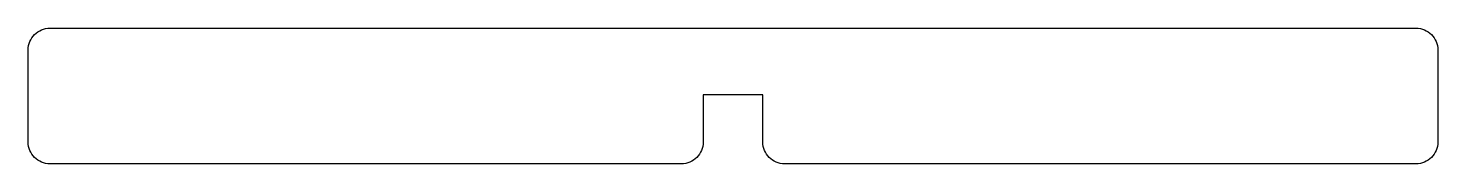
# Model space of a CAD drawing. Extents: x -130 to 130, y -12 to 13.
import ezdxf

# ---------------------------------------------------------------- set-up
doc = ezdxf.new("R2010")
doc.units = 0

msp = doc.modelspace()

# ---------------------------------------------------------------- linework, layer by layer
at = {"layer": '1'}
msp.add_lwpolyline([(130, 8.5), (130, -8.5, -0.414214), (126, -12.5), (9.5, -12.5, -0.414214), (5.5, -8.5), (5.5, 0.2), (-5.5, 0.2), (-5.5, -8.5, -0.414214), (-9.5, -12.5), (-126, -12.5, -0.414214), (-130, -8.5), (-130, 8.5, -0.414214), (-126, 12.5), (126, 12.5, -0.414214)], format="xyb", close=True, dxfattribs=at)

doc.saveas('drawing.dxf')
